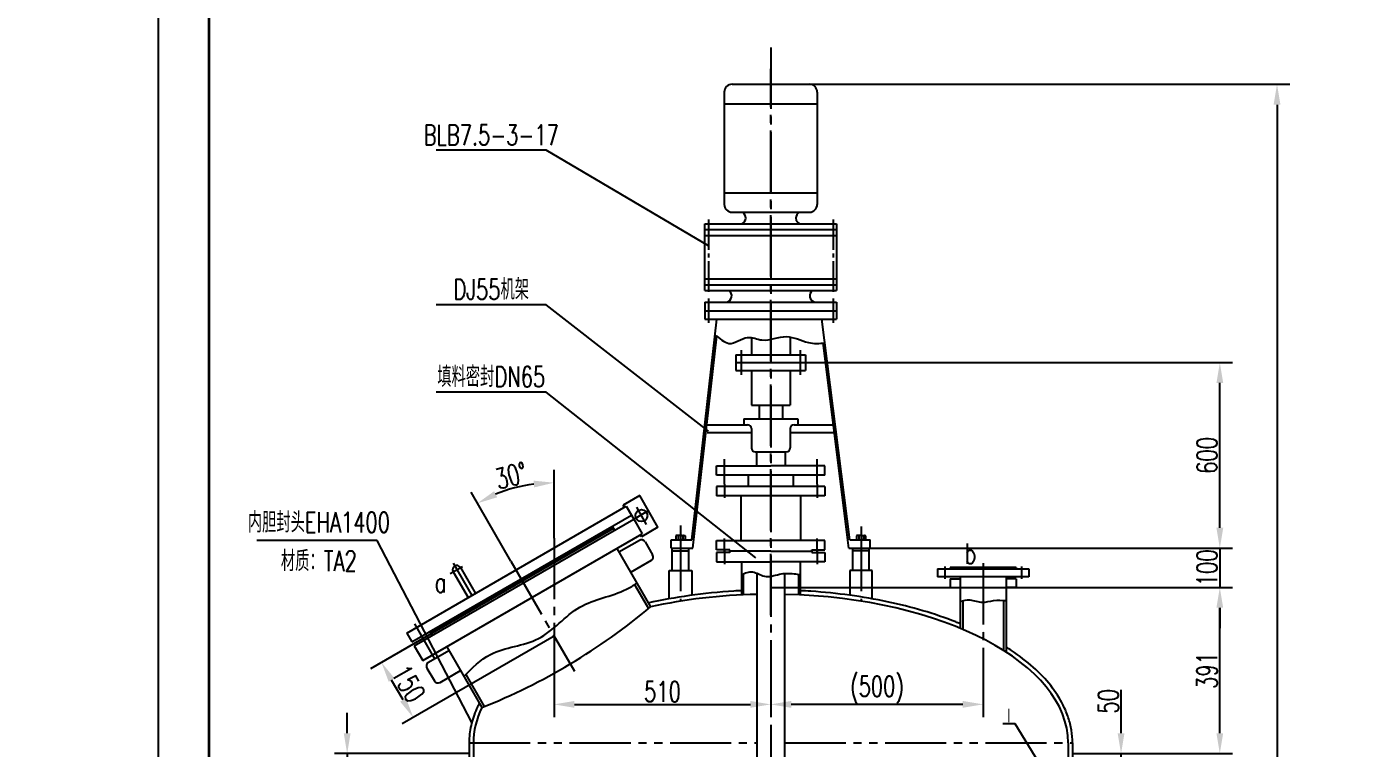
# Model space of a CAD drawing. Header units: millimetres. Extents: x -609 to 19506, y -219 to 17861.
# Drawn here: x 5129 to 8270, y 5097 to 6794 of the extents above; entities that cross this region are included whole.
import ezdxf
from ezdxf.enums import TextEntityAlignment as Align

# ---------------------------------------------------------------- set-up
doc = ezdxf.new("R2010")
doc.units = ezdxf.units.MM
doc.header["$LTSCALE"] = 120
doc.header["$PDMODE"] = 3
for name, pattern in [('CENT1', [3.35, 2.4, -0.3, 0.35, -0.3]), ('CENT2', [0.82, 0.6, -0.07, 0.08, -0.07]), ('CENTER', [1.66, 1.2, -0.15, 0.16, -0.15]), ('PHANTOM', [1.97, 1.2, -0.15, 0.16, -0.15, 0.16, -0.15])]:
    doc.linetypes.add(name, pattern=pattern)
for name, color, linetype in [('3', 6, 'Continuous'), ('4', 5, 'Continuous'), ('A', 2, 'Continuous'), ('B', 7, 'Continuous'), ('C', 1, 'CENTER'), ('C1', 1, 'CENT1'), ('C2', 1, 'CENT2'), ('D', 4, 'PHANTOM')]:
    doc.layers.add(name, color=color, linetype=linetype)
doc.styles.add('HZ', font='txt', dxfattribs={"width": 0.7, "bigfont": 'hztxt'})
doc.dimstyles.new('ISO-25', dxfattribs={"dimtxt": 2.5, "dimasz": 2.5, "dimexe": 1.25, "dimexo": 0.625, "dimtad": 1, "dimdsep": 46, "dimtxsty": 'Standard', "dimcen": 2.5, "dimadec": 0, "dimazin": 0, "dimtfac": 1, "dimtmove": 0, "dimatfit": 3, "dimfxl": 0, "dimarcsym": 0})

# ---------------------------------------------------------------- blocks, each defined once
blk = doc.blocks.new('*D89')
at = {"layer": 'B', "color": 0, "lineweight": -2}
for p, q in [((5883.1, 5132.4), (5883.1, 5180.4)), ((6170.2, 5084.4), (5853.1, 5084.4)), ((5883.1, 5084.4), (5883.1, 4984.4)), ((6154.2, 4984.4), (5853.1, 4984.4)), ((5883.1, 4936.4), (5883.1, 4888.4))]:
    blk.add_line(p, q, dxfattribs=at)
at = {"layer": 'B', "color": 0}
for points in [[(5875.1, 5132.4), (5891.1, 5132.4), (5883.1, 5084.4)], [(5875.1, 4936.4), (5891.1, 4936.4), (5883.1, 4984.4)]]:
    blk.add_solid(points, dxfattribs=at)
at = {"layer": 'Defpoints', "color": 0}
for p in [(6170.2, 5084.4), (5883.1, 4984.4), (6154.2, 4984.4)]:
    blk.add_point(p, dxfattribs=at)
at = {"layer": 'B', "color": 0, "insert": (5853.1, 5034.4), "char_height": 48, "attachment_point": 5, "rotation": 90, "style": 'HZ'}
blk.add_mtext('100', dxfattribs=at)
blk = doc.blocks.new('*D72')
at = {"layer": 'B', "color": 0, "lineweight": -2}
for p, q in [((6880.2, 5475.4), (7967.1, 5475.4)), ((7937.1, 5132.4), (7937.1, 5427.4)), ((7590.2, 5084.4), (7967.1, 5084.4))]:
    blk.add_line(p, q, dxfattribs=at)
at = {"layer": 'B', "color": 0}
for points in [[(7929.1, 5427.4), (7945.1, 5427.4), (7937.1, 5475.4)], [(7929.1, 5132.4), (7945.1, 5132.4), (7937.1, 5084.4)]]:
    blk.add_solid(points, dxfattribs=at)
at = {"layer": 'Defpoints', "color": 0}
for p in [(6880.2, 5475.4), (7937.1, 5475.4), (7590.2, 5084.4)]:
    blk.add_point(p, dxfattribs=at)
at = {"layer": 'B', "color": 0, "insert": (7907.1, 5279.9), "char_height": 48, "attachment_point": 5, "rotation": 90, "style": 'HZ'}
blk.add_mtext('391', dxfattribs=at)
blk = doc.blocks.new('*D75')
at = {"layer": 'B', "color": 0, "lineweight": -2}
for p, q in [((6370.2, 5252.4), (6370.2, 5170.2)), ((6880.2, 5252.4), (6880.2, 5170.2)), ((6418.2, 5200.2), (6832.2, 5200.2))]:
    blk.add_line(p, q, dxfattribs=at)
at = {"layer": 'B', "color": 0}
for points in [[(6418.2, 5208.2), (6418.2, 5192.2), (6370.2, 5200.2)], [(6832.2, 5208.2), (6832.2, 5192.2), (6880.2, 5200.2)]]:
    blk.add_solid(points, dxfattribs=at)
at = {"layer": 'Defpoints', "color": 0}
for p in [(6370.2, 5252.4), (6880.2, 5252.4), (6880.2, 5200.2)]:
    blk.add_point(p, dxfattribs=at)
at = {"layer": 'B', "color": 0, "insert": (6625.2, 5230.2), "char_height": 48, "attachment_point": 5, "style": 'HZ'}
blk.add_mtext('510', dxfattribs=at)
blk = doc.blocks.new('*D76')
at = {"layer": 'B', "color": 0, "lineweight": -2}
for p, q in [((6295.2, 5490.3), (5937.8, 5284)), ((6370.2, 5360.4), (6012.8, 5154.1)), ((6014.8, 5210.6), (5987.8, 5257.4))]:
    blk.add_line(p, q, dxfattribs=at)
at = {"layer": 'B', "color": 0}
for points in [[(5994.7, 5261.4), (5980.9, 5253.4), (5963.8, 5299)], [(6021.7, 5214.6), (6007.9, 5206.6), (6038.8, 5169.1)]]:
    blk.add_solid(points, dxfattribs=at)
at = {"layer": 'Defpoints', "color": 0}
for p in [(6295.2, 5490.3), (6370.2, 5360.4), (5963.8, 5299)]:
    blk.add_point(p, dxfattribs=at)
at = {"layer": 'B', "color": 0, "insert": (6027.3, 5249), "char_height": 48, "attachment_point": 5, "rotation": 300, "style": 'HZ'}
blk.add_mtext('150', dxfattribs=at)
blk = doc.blocks.new('*D80')
at = {"layer": 'B', "color": 0, "lineweight": -2}
for p, q in [((7380.2, 5331.8), (7380.2, 5170.2)), ((6880.2, 5264.2), (6880.2, 5170.2)), ((7332.2, 5200.2), (6928.2, 5200.2))]:
    blk.add_line(p, q, dxfattribs=at)
at = {"layer": 'B', "color": 0}
for points in [[(6928.2, 5208.2), (6928.2, 5192.2), (6880.2, 5200.2)], [(7332.2, 5208.2), (7332.2, 5192.2), (7380.2, 5200.2)]]:
    blk.add_solid(points, dxfattribs=at)
at = {"layer": 'Defpoints', "color": 0}
for p in [(7380.2, 5331.8), (6880.2, 5264.2), (6880.2, 5200.2)]:
    blk.add_point(p, dxfattribs=at)
at = {"layer": 'B', "color": 0, "insert": (7130.2, 5234.6), "char_height": 48, "attachment_point": 5, "style": 'HZ'}
blk.add_mtext('(500)', dxfattribs=at)
blk = doc.blocks.new('*D52')
at = {"layer": 'B', "color": 0, "lineweight": -2}
for p, q in [((6962.3, 6004.3), (7967.2, 6004.3)), ((7937.2, 5615.6), (7937.2, 5956.3)), ((7114.4, 5567.6), (7967.2, 5567.6))]:
    blk.add_line(p, q, dxfattribs=at)
at = {"layer": 'B', "color": 0}
for points in [[(7929.2, 5956.3), (7945.2, 5956.3), (7937.2, 6004.3)], [(7929.2, 5615.6), (7945.2, 5615.6), (7937.2, 5567.6)]]:
    blk.add_solid(points, dxfattribs=at)
at = {"layer": 'Defpoints', "color": 0}
for p in [(6962.3, 6004.3), (7937.2, 6004.3), (7114.4, 5567.6)]:
    blk.add_point(p, dxfattribs=at)
at = {"layer": 'B', "color": 0, "insert": (7907.2, 5785.9), "char_height": 48, "attachment_point": 5, "rotation": 90, "style": 'HZ'}
blk.add_mtext('600', dxfattribs=at)
blk = doc.blocks.new('*D81')
at = {"layer": 'B', "color": 0, "lineweight": -2}
for p, q in [((6370.2, 5591.4), (6370.2, 5751.7)), ((6268.2, 5537.1), (6174.6, 5699.3))]:
    blk.add_line(p, q, dxfattribs=at)
blk.add_arc((6370.2, 5360.4), 361.3, 97.6174, 112.3826, dxfattribs=at)
at = {"layer": 'B', "color": 0}
for points in [[(6321.8, 5726.5), (6322.9, 5710.6), (6370.2, 5721.7)], [(6236.2, 5687.3), (6229.1, 5701.7), (6189.6, 5673.3)]]:
    blk.add_solid(points, dxfattribs=at)
at = {"layer": 'Defpoints', "color": 0}
for p in [(6307.5, 5716.3), (6370.2, 5591.4), (6268.2, 5537.1), (6417.8, 5278), (6370.2, 5252.4)]:
    blk.add_point(p, dxfattribs=at)
at = {"layer": 'B', "color": 0, "insert": (6269, 5738.4), "char_height": 48, "attachment_point": 5, "rotation": 15, "style": 'HZ'}
blk.add_mtext('30°', dxfattribs=at)
blk = doc.blocks.new('*D51')
at = {"layer": 'B', "color": 0, "lineweight": -2}
for p, q in [((6970.9, 6659), (8101.8, 6659)), ((8071.8, 6611), (8071.8, 3017.4)), ((6946.2, 2969.4), (8101.8, 2969.4))]:
    blk.add_line(p, q, dxfattribs=at)
at = {"layer": 'B', "color": 0}
for points in [[(8063.8, 6611), (8079.8, 6611), (8071.8, 6659)], [(8063.8, 3017.4), (8079.8, 3017.4), (8071.8, 2969.4)]]:
    blk.add_solid(points, dxfattribs=at)
at = {"layer": 'Defpoints', "color": 0}
for p in [(6970.9, 6659), (6946.2, 2969.4), (8071.8, 2969.4)]:
    blk.add_point(p, dxfattribs=at)
at = {"layer": 'B', "color": 0, "insert": (8041.8, 4334.4), "char_height": 48, "attachment_point": 5, "rotation": 90, "style": 'HZ'}
blk.add_mtext('~3975', dxfattribs=at)
blk = doc.blocks.new('*D71')
at = {"layer": 'B', "color": 0, "lineweight": -2}
for p, q in [((7937.1, 5615.6), (7937.1, 5663.6)), ((7114.4, 5567.6), (7967.1, 5567.6)), ((7937.1, 5567.6), (7937.1, 5475.4)), ((7114.4, 5475.4), (7967.1, 5475.4)), ((7937.1, 5427.4), (7937.1, 5379.4))]:
    blk.add_line(p, q, dxfattribs=at)
at = {"layer": 'B', "color": 0}
for points in [[(7929.1, 5615.6), (7945.1, 5615.6), (7937.1, 5567.6)], [(7929.1, 5427.4), (7945.1, 5427.4), (7937.1, 5475.4)]]:
    blk.add_solid(points, dxfattribs=at)
at = {"layer": 'Defpoints', "color": 0}
for p in [(7114.4, 5567.6), (7114.4, 5475.4), (7937.1, 5475.4)]:
    blk.add_point(p, dxfattribs=at)
at = {"layer": 'B', "color": 0, "insert": (7907.1, 5521.5), "char_height": 48, "attachment_point": 5, "rotation": 90, "style": 'HZ'}
blk.add_mtext('100', dxfattribs=at)
blk = doc.blocks.new('*D50')
at = {"layer": 'B', "color": 0, "lineweight": -2}
for p, q in [((7704.7, 5132.4), (7704.7, 5234.7)), ((7590.2, 5084.4), (7734.7, 5084.4)), ((7704.7, 5034.4), (7704.7, 5084.4)), ((7606.2, 5034.4), (7734.7, 5034.4)), ((7704.7, 4986.4), (7704.7, 4938.4))]:
    blk.add_line(p, q, dxfattribs=at)
at = {"layer": 'B', "color": 0}
for points in [[(7696.7, 5132.4), (7712.7, 5132.4), (7704.7, 5084.4)], [(7696.7, 4986.4), (7712.7, 4986.4), (7704.7, 5034.4)]]:
    blk.add_solid(points, dxfattribs=at)
at = {"layer": 'Defpoints', "color": 0}
for p in [(7590.2, 5084.4), (7606.2, 5034.4), (7704.7, 5034.4)]:
    blk.add_point(p, dxfattribs=at)
at = {"layer": 'B', "color": 0, "insert": (7674.7, 5207.5), "char_height": 48, "attachment_point": 5, "rotation": 90, "style": 'HZ'}
blk.add_mtext('50', dxfattribs=at)
blk = doc.blocks.new('*D199')
at = {"layer": 'B', "color": 0, "lineweight": -2}
blk.add_line((17067.2, 5209.7), (17095, 5225.7), dxfattribs=at)
blk.add_arc((17058.7, 5204.7), 36.9, 12.4607, 17.5393, dxfattribs=at)
at = {"layer": 'B', "color": 0}
for points in [[(17092.6, 5215.3), (17095.1, 5216.4), (17090.6, 5223.2)], [(17096, 5212.8), (17093.4, 5212.6), (17095.6, 5204.7)]]:
    blk.add_solid(points, dxfattribs=at)
at = {"layer": 'Defpoints', "color": 0}
for p in [(17056.7, 5204.7), (17058.7, 5204.7), (17067.2, 5209.7), (17095, 5211.1), (17156.7, 5204.7)]:
    blk.add_point(p, dxfattribs=at)

msp = doc.modelspace()

# ---------------------------------------------------------------- linework, layer by layer
msp.add_spline([(6811.019, 5505.496), (6837.409, 5511.756), (6865.249, 5501.577), (6900.557, 5506.327), (6935.186, 5507.684), (6949.447, 5505.496)], degree=3)
at = {"layer": '3'}
msp.add_lwpolyline([(5438.137, 7128), (5438.137, 0), (10478.137, 0), (10478.137, 7128)], close=True, dxfattribs=at)
at = {"layer": '4', "const_width": 6}
msp.add_lwpolyline([(5558.137, 7008), (5558.137, 120), (10358.137, 120), (10358.137, 7008)], close=True, dxfattribs=at)
at = {"layer": 'A'}
for p, q in [((6770.847, 6640.729), (6770.847, 6613.382)), ((6789.078, 6658.96), (6971.388, 6658.96)), ((6989.619, 6640.729), (6989.619, 6613.382)), ((6770.847, 6613.382), (6770.847, 6376.378)), ((6770.847, 6613.382), (6989.619, 6613.382)), ((6989.619, 6613.382), (6989.619, 6376.378)), ((6770.847, 6403.725), (6989.619, 6403.725)), ((6789.078, 6358.147), (6971.388, 6358.147)), ((6725.269, 6173.822), (6725.269, 6330.801)), ((6725.269, 6330.801), (7035.197, 6330.801)), ((6725.269, 6317.127), (7035.197, 6317.127)), ((7035.197, 6330.801), (7035.197, 6173.822)), ((6725.269, 6303.454), (7035.197, 6303.454)), ((6725.269, 6201.169), (7035.197, 6201.169)), ((6725.269, 6187.496), (7035.197, 6187.496)), ((6725.269, 6173.822), (7035.197, 6173.822)), ((6725.269, 6146.476), (7035.197, 6146.476)), ((6725.269, 6146.476), (6725.269, 6106.367)), ((6725.269, 6126.422), (7035.197, 6126.422)), ((7035.197, 6146.476), (7035.197, 6106.367)), ((6694.478, 5587.679), (6752.874, 6106.367)), ((6725.269, 6106.367), (7035.197, 6106.367)), ((7065.989, 5587.679), (7000.702, 6106.367)), ((6696.866, 5567.625), (6753.067, 6066.279)), ((6834.655, 6063.095), (6834.655, 6022.505)), ((6925.811, 6064.546), (6925.811, 6022.505)), ((7063.922, 5567.625), (7003.159, 6050.407)), ((6798.193, 6022.505), (6962.273, 6022.505)), ((6798.193, 6022.505), (6798.193, 5986.042)), ((6798.193, 6004.273), (6962.273, 6004.273)), ((6962.273, 6022.505), (6962.273, 5986.042)), ((6798.193, 5986.042), (6962.273, 5986.042)), ((6834.655, 5986.042), (6834.655, 5904.003)), ((6925.811, 5986.042), (6925.811, 5904.003)), ((6834.655, 5904.003), (6925.811, 5904.003)), ((6852.887, 5904.003), (6852.887, 5871.737)), ((6907.58, 5904.003), (6907.58, 5871.737)), ((6730.257, 5858.063), (6825.54, 5858.063)), ((6816.424, 5871.737), (6944.042, 5871.737)), ((6816.424, 5871.737), (6816.424, 5858.063)), ((6834.655, 5848.948), (6834.655, 5803.37)), ((6925.811, 5848.948), (6925.811, 5803.37)), ((6934.926, 5858.063), (7027.394, 5858.063)), ((6944.042, 5871.737), (6944.042, 5858.063)), ((6730.257, 5839.832), (6834.655, 5839.832)), ((6925.811, 5839.832), (7029.691, 5839.832)), ((6843.771, 5794.255), (6916.695, 5794.255)), ((6846.407, 5794.255), (6846.407, 5761.101)), ((6914.059, 5794.255), (6914.059, 5761.101)), ((6752.734, 5739.244), (6752.734, 5761.101)), ((6752.734, 5761.101), (6761.581, 5761.101)), ((6761.581, 5761.101), (6780.316, 5761.101)), ((6780.316, 5761.101), (6809.979, 5761.101)), ((6809.979, 5761.101), (6880.233, 5761.101)), ((6950.488, 5761.101), (6880.233, 5761.101)), ((6980.151, 5761.101), (6950.488, 5761.101)), ((6998.885, 5761.101), (6980.151, 5761.101)), ((7007.732, 5761.101), (6998.885, 5761.101)), ((7007.732, 5739.244), (7007.732, 5761.101)), ((6761.581, 5739.244), (6752.734, 5739.244)), ((7007.732, 5739.244), (6761.581, 5739.244)), ((6827.206, 5739.244), (6827.206, 5713.053)), ((6933.26, 5739.244), (6933.26, 5713.053)), ((6571.682, 5691.514), (6532.711, 5669.014)), ((6614.682, 5617.036), (6571.682, 5691.514)), ((6752.734, 5713.053), (6752.734, 5691.196)), ((7007.732, 5713.053), (6752.734, 5713.053)), ((7007.732, 5691.196), (6752.734, 5691.196)), ((6809.979, 5691.196), (6809.979, 5585.559)), ((6950.488, 5691.196), (6950.488, 5585.559)), ((7007.732, 5713.053), (7007.732, 5691.196)), ((6023.367, 5368.016), (6540.041, 5666.318)), ((6535.211, 5664.684), (6532.711, 5669.014)), ((6540.041, 5666.318), (6552.041, 5645.533)), ((6035.367, 5347.231), (6552.041, 5645.533)), ((6040.867, 5337.705), (6557.541, 5636.007)), ((6552.041, 5645.533), (6557.541, 5636.007)), ((6557.541, 5636.007), (6577.541, 5601.366)), ((6060.867, 5303.064), (6577.541, 5601.366)), ((6079.392, 5369.185), (6508.074, 5616.685)), ((6080.892, 5366.587), (6509.574, 5614.087)), ((6506.574, 5619.283), (6512.074, 5609.757)), ((6575.711, 5594.536), (6573.211, 5598.866)), ((6614.682, 5617.036), (6575.711, 5594.536)), ((6658.567, 5597.823), (6656.964, 5596.897)), ((6656.964, 5596.897), (6656.964, 5587.679)), ((6667.755, 5597.823), (6658.567, 5597.823)), ((6662.359, 5596.897), (6662.359, 5587.679)), ((6667.755, 5597.823), (6676.943, 5597.823)), ((6673.151, 5596.897), (6673.151, 5587.679)), ((6676.943, 5597.823), (6678.546, 5596.897)), ((6678.546, 5596.897), (6678.546, 5587.679)), ((7083.523, 5597.823), (7081.92, 5596.897)), ((7081.92, 5596.897), (7081.92, 5587.679)), ((7092.711, 5597.823), (7083.523, 5597.823)), ((7087.316, 5596.897), (7087.316, 5587.679)), ((7092.711, 5597.823), (7101.899, 5597.823)), ((7098.107, 5596.897), (7098.107, 5587.679)), ((7101.899, 5597.823), (7103.502, 5596.897)), ((7103.502, 5596.897), (7103.502, 5587.679)), ((6517.785, 5566.866), (6597.102, 5429.484)), ((6570.939, 5586.007), (6522.785, 5558.206)), ((6584.599, 5582.347), (6602.099, 5552.036)), ((6646.021, 5587.679), (6694.478, 5587.679)), ((6646.021, 5567.625), (6646.021, 5587.679)), ((6646.021, 5567.625), (6696.866, 5567.625)), ((6648.423, 5515.443), (6648.423, 5567.625)), ((6648.423, 5561.497), (6687.087, 5561.497)), ((6656.964, 5587.679), (6667.755, 5587.679)), ((6678.546, 5587.679), (6667.755, 5587.679)), ((6687.087, 5515.443), (6687.087, 5567.625)), ((6752.734, 5563.702), (6752.734, 5585.559)), ((6752.734, 5585.559), (6761.581, 5585.559)), ((6761.581, 5563.702), (6752.734, 5563.702)), ((6761.581, 5585.559), (6780.316, 5585.559)), ((6780.316, 5563.702), (6761.581, 5563.702)), ((6780.316, 5585.559), (6809.979, 5585.559)), ((6783.958, 5563.702), (6780.316, 5563.702)), ((6783.958, 5560.58), (6783.958, 5563.702)), ((6809.979, 5560.58), (6783.958, 5560.58)), ((6783.958, 5560.58), (6783.958, 5557.458)), ((6809.979, 5560.58), (6783.958, 5560.58)), ((6809.979, 5585.559), (6880.233, 5585.559)), ((6880.233, 5560.58), (6809.979, 5560.58)), ((6880.233, 5560.58), (6809.979, 5560.58)), ((6950.488, 5585.559), (6880.233, 5585.559)), ((6880.233, 5560.58), (6950.488, 5560.58)), ((6880.233, 5560.58), (6950.488, 5560.58)), ((6980.151, 5585.559), (6950.488, 5585.559)), ((6950.488, 5560.58), (6976.508, 5560.58)), ((6950.488, 5560.58), (6976.508, 5560.58)), ((6976.508, 5563.702), (6980.151, 5563.702)), ((6976.508, 5560.58), (6976.508, 5563.702)), ((6976.508, 5560.58), (6976.508, 5557.458)), ((6998.885, 5585.559), (6980.151, 5585.559)), ((6980.151, 5563.702), (6998.885, 5563.702)), ((7007.732, 5585.559), (6998.885, 5585.559)), ((6998.885, 5563.702), (7007.732, 5563.702)), ((7007.732, 5563.702), (7007.732, 5585.559)), ((7063.922, 5567.625), (7114.445, 5567.625)), ((7065.989, 5587.679), (7114.445, 5587.679)), ((7073.379, 5515.443), (7073.379, 5567.625)), ((7112.043, 5561.497), (7073.379, 5561.497)), ((7081.92, 5587.679), (7092.711, 5587.679)), ((7103.502, 5587.679), (7092.711, 5587.679)), ((7112.043, 5515.443), (7112.043, 5567.625)), ((7114.445, 5567.625), (7114.445, 5587.679)), ((6598.439, 5538.376), (6550.285, 5510.574)), ((6761.581, 5557.458), (6752.734, 5557.458)), ((6752.734, 5557.458), (6752.734, 5535.601)), ((6752.734, 5535.601), (6761.581, 5535.601)), ((6780.316, 5557.458), (6761.581, 5557.458)), ((6761.581, 5535.601), (6780.316, 5535.601)), ((6783.958, 5557.458), (6780.316, 5557.458)), ((6780.316, 5535.601), (6809.979, 5535.601)), ((6809.979, 5535.601), (6880.233, 5535.601)), ((6811.019, 5535.601), (6811.019, 5457.677)), ((6950.488, 5535.601), (6880.233, 5535.601)), ((6949.447, 5535.601), (6949.447, 5457.677)), ((6980.151, 5535.601), (6950.488, 5535.601)), ((6976.508, 5557.458), (6980.151, 5557.458)), ((6980.151, 5557.458), (6998.885, 5557.458)), ((6998.885, 5535.601), (6980.151, 5535.601)), ((6998.885, 5557.458), (7007.732, 5557.458)), ((7007.732, 5535.601), (6998.885, 5535.601)), ((7007.732, 5557.458), (7007.732, 5535.601)), ((6132.65, 5511.94), (6167.65, 5451.318)), ((6149.97, 5521.94), (6184.97, 5461.318)), ((6641.357, 5448.544), (6641.357, 5515.443)), ((6641.357, 5515.443), (6694.153, 5515.443)), ((6694.153, 5515.443), (6694.153, 5456.893)), ((6815.183, 5507.202), (6815.183, 5457.877)), ((6847.733, 5508.582), (6847.733, 4434.392)), ((6912.733, 5508.086), (6912.733, 4434.392)), ((6945.284, 5506.209), (6945.284, 5457.877)), ((7119.112, 5515.448), (7066.317, 5515.447)), ((7066.317, 5515.443), (7066.318, 5458.541)), ((7119.114, 5450.727), (7119.112, 5515.443)), ((7272.733, 5519.251), (7487.733, 5519.251)), ((7272.733, 5519.251), (7272.733, 5500.251)), ((7487.733, 5500.251), (7272.733, 5500.251)), ((7457.733, 5522.251), (7302.733, 5522.251)), ((7302.733, 5522.251), (7302.733, 5519.251)), ((7326.233, 5500.251), (7326.233, 5379.153)), ((7434.233, 5500.251), (7434.233, 5323.333)), ((7457.733, 5522.251), (7457.733, 5519.251)), ((7487.733, 5519.251), (7487.733, 5500.251)), ((6559.829, 5482.043), (6592.42, 5425.594)), ((7302.733, 5495.251), (7326.233, 5495.251)), ((7302.733, 5495.251), (7302.733, 5475.251)), ((7302.733, 5475.251), (7326.233, 5475.251)), ((7457.733, 5495.251), (7434.233, 5495.251)), ((7457.733, 5475.251), (7434.233, 5475.251)), ((7457.733, 5495.251), (7457.733, 5475.251)), ((7332.233, 5443.954), (7332.233, 5376.645)), ((7428.233, 5444.821), (7428.233, 5327.162)), ((6077.892, 5371.783), (6083.392, 5362.257)), ((7380.233, 5372.251), (7380.233, 5372.251)), ((6023.367, 5368.016), (6035.367, 5347.231)), ((6040.867, 5337.705), (6060.867, 5303.064)), ((6074.527, 5299.404), (6122.681, 5327.206)), ((6117.681, 5335.866), (6200.345, 5192.687)), ((6070.867, 5285.744), (6088.367, 5255.433)), ((6102.027, 5251.773), (6150.181, 5279.574)), ((6162.423, 5270.371), (6205.967, 5194.951)), ((6170.233, 5109.392), (6170.233, 3559.392)), ((6180.233, 5109.392), (6180.233, 3559.392)), ((7580.233, 5109.392), (7580.233, 3559.392)), ((7590.233, 5109.392), (7590.233, 3559.392))]:
    msp.add_line(p, q, dxfattribs=at)
msp.add_circle((6575.861, 5644.275), 14.027, dxfattribs=at)
for centre, radius, start, end in [((6789.078, 6640.729), 18.231, 90, 180), ((6971.388, 6640.729), 18.231, 0, 90), ((6789.078, 6376.378), 18.231, 180, 270), ((6806.033, 6344.815), 15.206, 292.836232, 61.251697), ((6954.589, 6344.531), 15.206, 118.528981, 246.944446), ((6971.388, 6376.378), 18.231, 270, 0), ((6773.316, 6161.301), 15.083, 280.593519, 56.115462), ((6987.15, 6161.301), 15.083, 123.884538, 259.406481), ((6825.54, 5848.948), 9.116, 0, 90), ((6934.926, 5848.948), 9.116, 90, 180), ((6843.771, 5803.37), 9.116, 180, 270), ((6916.695, 5803.37), 9.116, 270, 0), ((6659.662, 5593.429), 4.394, 52.121121, 127.878879), ((6667.755, 5581.636), 16.187, 90, 109.471221), ((6667.755, 5581.636), 16.187, 70.528779, 90), ((6675.848, 5593.429), 4.394, 52.121121, 127.878879), ((7084.618, 5593.429), 4.394, 52.121121, 127.878879), ((7092.711, 5581.636), 16.187, 90, 109.471221), ((7092.711, 5581.636), 16.187, 70.528779, 90), ((7100.805, 5593.429), 4.394, 52.121121, 127.878879), ((6575.939, 5577.347), 10, 30, 120), ((6593.439, 5547.036), 10, 300, 30), ((6141.31, 5516.94), 10, 30, 210), ((5652.651, 6561.141), 1473.986, 291.812684, 309.847477), ((6079.527, 5290.744), 10, 120, 210), ((6097.027, 5260.433), 10, 210, 300)]:
    msp.add_arc(centre, radius, start, end, dxfattribs=at)
for start_param, end_param in [(4.75883425, 5.12879123), (3.14159265, 4.66594371), (6.04289224, 6.28318531)]:
    msp.add_ellipse((6880.233, 5109.392), major_axis=(-700, 0), ratio=0.5, start_param=start_param, end_param=end_param, dxfattribs=at)
for points, knots in [([(6811.019, 5467.689), (6805.211, 5467.403), (6799.409, 5467.08), (6758.205, 5464.53), (6723.122, 5460.991), (6655.677, 5451.477), (6623.264, 5445.596), (6591.861, 5438.563)], [4.810720317, 4.810720317, 4.810720317, 4.810720317, 4.835556277, 4.835556277, 4.98737437, 4.98737437, 5.133569136, 5.133569136, 5.133569136, 5.133569136]), ([(7326.233, 5389.962), (7322.674, 5391.413), (7319.087, 5392.846), (7290.844, 5403.905), (7264.964, 5412.72), (7211.146, 5428.554), (7183.207, 5435.572), (7125.751, 5447.697), (7096.233, 5452.803), (7036.125, 5461.019), (7005.535, 5464.129), (6966.283, 5466.782), (6957.872, 5467.273), (6949.447, 5467.689)], [4.028577612, 4.028577612, 4.028577612, 4.028577612, 4.048019949, 4.048019949, 4.180523582, 4.180523582, 4.313027216, 4.313027216, 4.445530849, 4.445530849, 4.578034483, 4.578034483, 4.614057612, 4.614057612, 4.614057612, 4.614057612]), ([(7590.233, 5109.392), (7590.233, 5119.419), (7589.417, 5129.446), (7586.164, 5149.404), (7583.729, 5159.333), (7577.273, 5179.009), (7573.253, 5188.754), (7560.665, 5214.046), (7550.825, 5229.379), (7527.316, 5259.118), (7513.646, 5273.526), (7482.75, 5301.214), (7465.523, 5314.495), (7442.599, 5329.843), (7438.453, 5332.538), (7434.233, 5335.201)], [3.141592654, 3.141592654, 3.141592654, 3.141592654, 3.222895696, 3.222895696, 3.304198739, 3.304198739, 3.385501782, 3.385501782, 3.518005415, 3.518005415, 3.650509049, 3.650509049, 3.783012682, 3.783012682, 3.811619988, 3.811619988, 3.811619988, 3.811619988]), ([(6194.379, 5203.021), (6192.896, 5200.2), (6191.479, 5197.367), (6184.038, 5181.697), (6179.31, 5168.65), (6172.687, 5142.298), (6170.792, 5128.993), (6170.269, 5113.576), (6170.233, 5111.484), (6170.233, 5109.392)], [6.02614581, 6.02614581, 6.02614581, 6.02614581, 6.050101025, 6.050101025, 6.158161515, 6.158161515, 6.266222004, 6.266222004, 6.283185307, 6.283185307, 6.283185307, 6.283185307])]:
    msp.add_open_spline(points, degree=3, knots=knots, dxfattribs=at)
at = {"layer": 'B'}
for p, q in [((6351.903, 6503.865), (6092.435, 6503.865)), ((6733.625, 6278.669), (6351.903, 6503.865)), ((6351.903, 6140.429), (6092.435, 6140.429)), ((6733.625, 5843.242), (6351.903, 6140.429)), ((6351.903, 5934.898), (6092.435, 5934.898)), ((6844.873, 5545.214), (6351.903, 5934.898)), ((5953.838, 5585.476), (5670.489, 5585.476)), ((6176.564, 5157.671), (5953.838, 5585.476)), ((7455.174, 5154.813), (7426.333, 5154.813)), ((7534.881, 5025.298), (7455.174, 5154.813))]:
    msp.add_line(p, q, dxfattribs=at)
msp.add_open_spline([(6748.788, 6069.07), (6759.801, 6062.464), (6783.901, 6036.503), (6821.653, 6072.398), (6867.134, 6048.962), (6916.198, 6075.565), (6963.462, 6048.471), (6994.706, 6048.795), (7007.662, 6051.127)], degree=3, knots=[99.49483668, 99.49483668, 99.49483668, 99.49483668, 139.89210644, 190.30004199, 227.99307939, 291.91460547, 350.70566479, 393.29406019, 393.29406019, 393.29406019, 393.29406019], dxfattribs=at)
for points in [[(6158.069, 5265.912), (6220.34, 5317.815), (6333.211, 5354.855), (6430.92, 5428.936), (6540.422, 5471.027), (6564.944, 5485.184)], [(7326.233, 5442.488), (7348.664, 5445.874), (7378.353, 5440.524), (7404.636, 5444.415), (7434.233, 5444.415)]]:
    msp.add_spline(points, degree=3, dxfattribs=at)
at = {"layer": 'C'}
for p, q in [((6880.233, 6745.485), (6880.233, 3143.392)), ((6880.233, 5410.165), (6880.233, 6695.355)), ((6770.948, 5718.257), (6770.948, 5777.103)), ((6989.518, 5718.257), (6989.518, 5777.103)), ((6770.948, 5718.257), (6770.948, 5685.992)), ((6989.518, 5718.257), (6989.518, 5685.992)), ((6667.755, 5620.947), (6667.755, 5610.271)), ((6667.755, 5610.271), (6667.755, 5444.805)), ((7092.712, 5618.314), (7092.713, 5610.276)), ((7092.713, 5610.276), (7092.716, 5444.805)), ((6370.233, 5591.373), (6370.233, 5252.371)), ((6770.948, 5558.498), (6770.948, 5590.763)), ((6770.948, 5562.662), (6770.948, 5530.397)), ((6989.518, 5558.498), (6989.518, 5590.763)), ((6989.518, 5562.662), (6989.518, 5530.397)), ((6268.233, 5537.102), (6417.836, 5277.982)), ((7380.233, 5532.251), (7380.233, 5331.797)), ((7290.233, 5524.251), (7290.233, 5495.251)), ((7470.233, 5524.251), (7470.233, 5495.251))]:
    msp.add_line(p, q, dxfattribs=at)
at = {"layer": 'C1'}
for p, q in [((6810.817, 6033.705), (6810.817, 5975.091)), ((6949.649, 6033.705), (6949.649, 5975.091)), ((6914.059, 5794.255), (6914.059, 5761.101)), ((6557.541, 5636.007), (6592.182, 5656.007)), ((6587.863, 5623.487), (6564.59, 5663.797)), ((6132.325, 5532.503), (6176.31, 5456.318)), ((6125.677, 5507.914), (6154.788, 5524.721)), ((6041.406, 5389.978), (6088.906, 5307.706))]:
    msp.add_line(p, q, dxfattribs=at)
at = {"layer": 'C2'}
for p, q in [((6733.461, 6341.264), (6733.461, 6166.755)), ((7027.005, 6341.264), (7027.005, 6166.755)), ((6733.461, 6154.766), (6733.461, 6097.484)), ((7027.005, 6154.766), (7027.005, 6097.484))]:
    msp.add_line(p, q, dxfattribs=at)
at = {"layer": 'D'}
for p, q in [((6170.233, 5109.392), (6847.733, 5109.392)), ((6912.733, 5109.392), (7590.233, 5109.392))]:
    msp.add_line(p, q, dxfattribs=at)

# ---------------------------------------------------------------- texts
at = {"layer": 'B', "style": 'HZ', "width": 0.7}
for s, height, p in [('BLB7.5-3-17', 48, (6222.169, 6515.865)), ('DJ55机架', 48, (6222.169, 6152.429)), ('填料密封DN65', 48, (6222.169, 5946.898)), ('b', 48, (7350.052, 5531.02)), ('a', 48, (6102.99, 5463.136)), ('Ⅰ', 36, (7440.754, 5154.766))]:
    msp.add_text(s, height=height, dxfattribs=at).set_placement(p, align=Align.CENTER)
at = {"layer": 'B', "char_height": 48, "attachment_point": 5, "style": 'HZ'}
for s, insert in [('内胆封头EHA1400', (5816.472, 5628.574)), ('材质：TA2', (5816.472, 5537.553))]:
    msp.add_mtext(s, dxfattribs=dict(at, insert=insert))

# ---------------------------------------------------------------- dimensions: what is measured, and where the dimension line sits
at = {"layer": 'B'}
dim = msp.add_angular_dim_2l(base=(17095.019, 5211.147), line1=((17058.722, 5204.746), (17067.222, 5209.654)), line2=((17056.722, 5204.746), (17156.722, 5204.746)), text=' ', dimstyle='ISO-25', override={"dimtxt": 8, "dimasz": 8, "dimexe": 5, "dimexo": 0, "dimgap": 1, "dimdec": 0, "dimtxsty": 'HZ', "dimcen": 4, "dimazin": 2}, dxfattribs=at)
dim.commit()
dim.dimension.update_dxf_attribs({"geometry": '*D199', "text_midpoint": (-609.064, 17861.265)})
dim = msp.add_linear_dim(base=(8071.798, 2969.392), p1=(6970.858, 6658.96), p2=(6946.233, 2969.392), angle=90, text='~3975', dimstyle='ISO-25', override={"dimtxt": 48, "dimasz": 48, "dimexe": 30, "dimexo": 0, "dimgap": 6, "dimtxsty": 'HZ', "dimcen": 24}, dxfattribs=at)
dim.commit()
dim.dimension.update_dxf_attribs({"geometry": '*D51', "text_midpoint": (8071.798, 4334.392), "dimtype": 160})
for base, p2, text, picture, middle in [((7937.232, 6004.273), (6962.273, 6004.273), '600', '*D52', (7907.232, 5785.949)), ((7937.07, 5475.392), (7114.445, 5475.392), '100', '*D71', (7907.07, 5521.508))]:
    dim = msp.add_linear_dim(base=base, p1=(7114.445, 5567.625), p2=p2, angle=90, text=text, dimstyle='ISO-25', override={"dimtxt": 48, "dimasz": 48, "dimexe": 30, "dimexo": 0, "dimgap": 6, "dimtxsty": 'HZ', "dimcen": 24}, dxfattribs=at)
    dim.commit()
    dim.dimension.update_dxf_attribs({"geometry": picture, "text_midpoint": middle})
dim = msp.add_angular_dim_2l(base=(6307.493, 5716.251), line1=((6370.233, 5591.373), (6370.233, 5252.371)), line2=((6268.233, 5537.102), (6417.836, 5277.982)), dimstyle='ISO-25', override={"dimtxt": 48, "dimasz": 48, "dimexe": 30, "dimexo": 0, "dimgap": 6, "dimdec": 0, "dimtxsty": 'HZ', "dimcen": 24, "dimazin": 2}, dxfattribs=at)
dim.commit()
dim.dimension.update_dxf_attribs({"geometry": '*D81', "text_midpoint": (6268.956, 5738.406)})
dim = msp.add_aligned_dim(p1=(6370.233, 5360.433), p2=(6295.233, 5490.337), distance=382.718, dimstyle='ISO-25', override={"dimtxt": 48, "dimasz": 48, "dimexe": 30, "dimexo": 0, "dimgap": 6, "dimtxsty": 'HZ', "dimcen": 24}, dxfattribs=at)
dim.commit()
dim.dimension.update_dxf_attribs({"geometry": '*D76', "text_midpoint": (6027.27, 5249.026)})
for base, p1, p2, picture, middle in [((7937.07, 5475.392), (7590.233, 5084.392), (6880.233, 5475.392), '*D72', (7907.07, 5279.892)), ((5883.059, 4984.392), (6170.233, 5084.392), (6154.233, 4984.392), '*D89', (5853.059, 5034.392))]:
    dim = msp.add_linear_dim(base=base, p1=p1, p2=p2, angle=90, dimstyle='ISO-25', override={"dimtxt": 48, "dimasz": 48, "dimexe": 30, "dimexo": 0, "dimgap": 6, "dimtxsty": 'HZ', "dimcen": 24}, dxfattribs=at)
    dim.commit()
    dim.dimension.update_dxf_attribs({"geometry": picture, "text_midpoint": middle})
for p1, p2, text, picture, middle in [((7380.233, 5331.797), (6880.233, 5264.187), '(<>)', '*D80', (7130.233, 5234.598)), ((6370.233, 5252.371), (6880.233, 5252.371), '510', '*D75', (6625.233, 5230.153))]:
    dim = msp.add_linear_dim(base=(6880.233, 5200.153), p1=p1, p2=p2, text=text, dimstyle='ISO-25', override={"dimtxt": 48, "dimasz": 48, "dimexe": 30, "dimexo": 0, "dimgap": 6, "dimtxsty": 'HZ', "dimcen": 24}, dxfattribs=at)
    dim.commit()
    dim.dimension.update_dxf_attribs({"geometry": picture, "text_midpoint": middle})
dim = msp.add_linear_dim(base=(7704.71, 5034.392), p1=(7590.233, 5084.392), p2=(7606.233, 5034.392), angle=90, dimstyle='ISO-25', override={"dimtxt": 48, "dimasz": 48, "dimexe": 30, "dimexo": 0, "dimgap": 6, "dimtxsty": 'HZ', "dimcen": 24}, dxfattribs=at)
dim.commit()
dim.dimension.update_dxf_attribs({"geometry": '*D50', "text_midpoint": (7704.71, 5207.547), "dimtype": 160})

doc.saveas('drawing.dxf')
